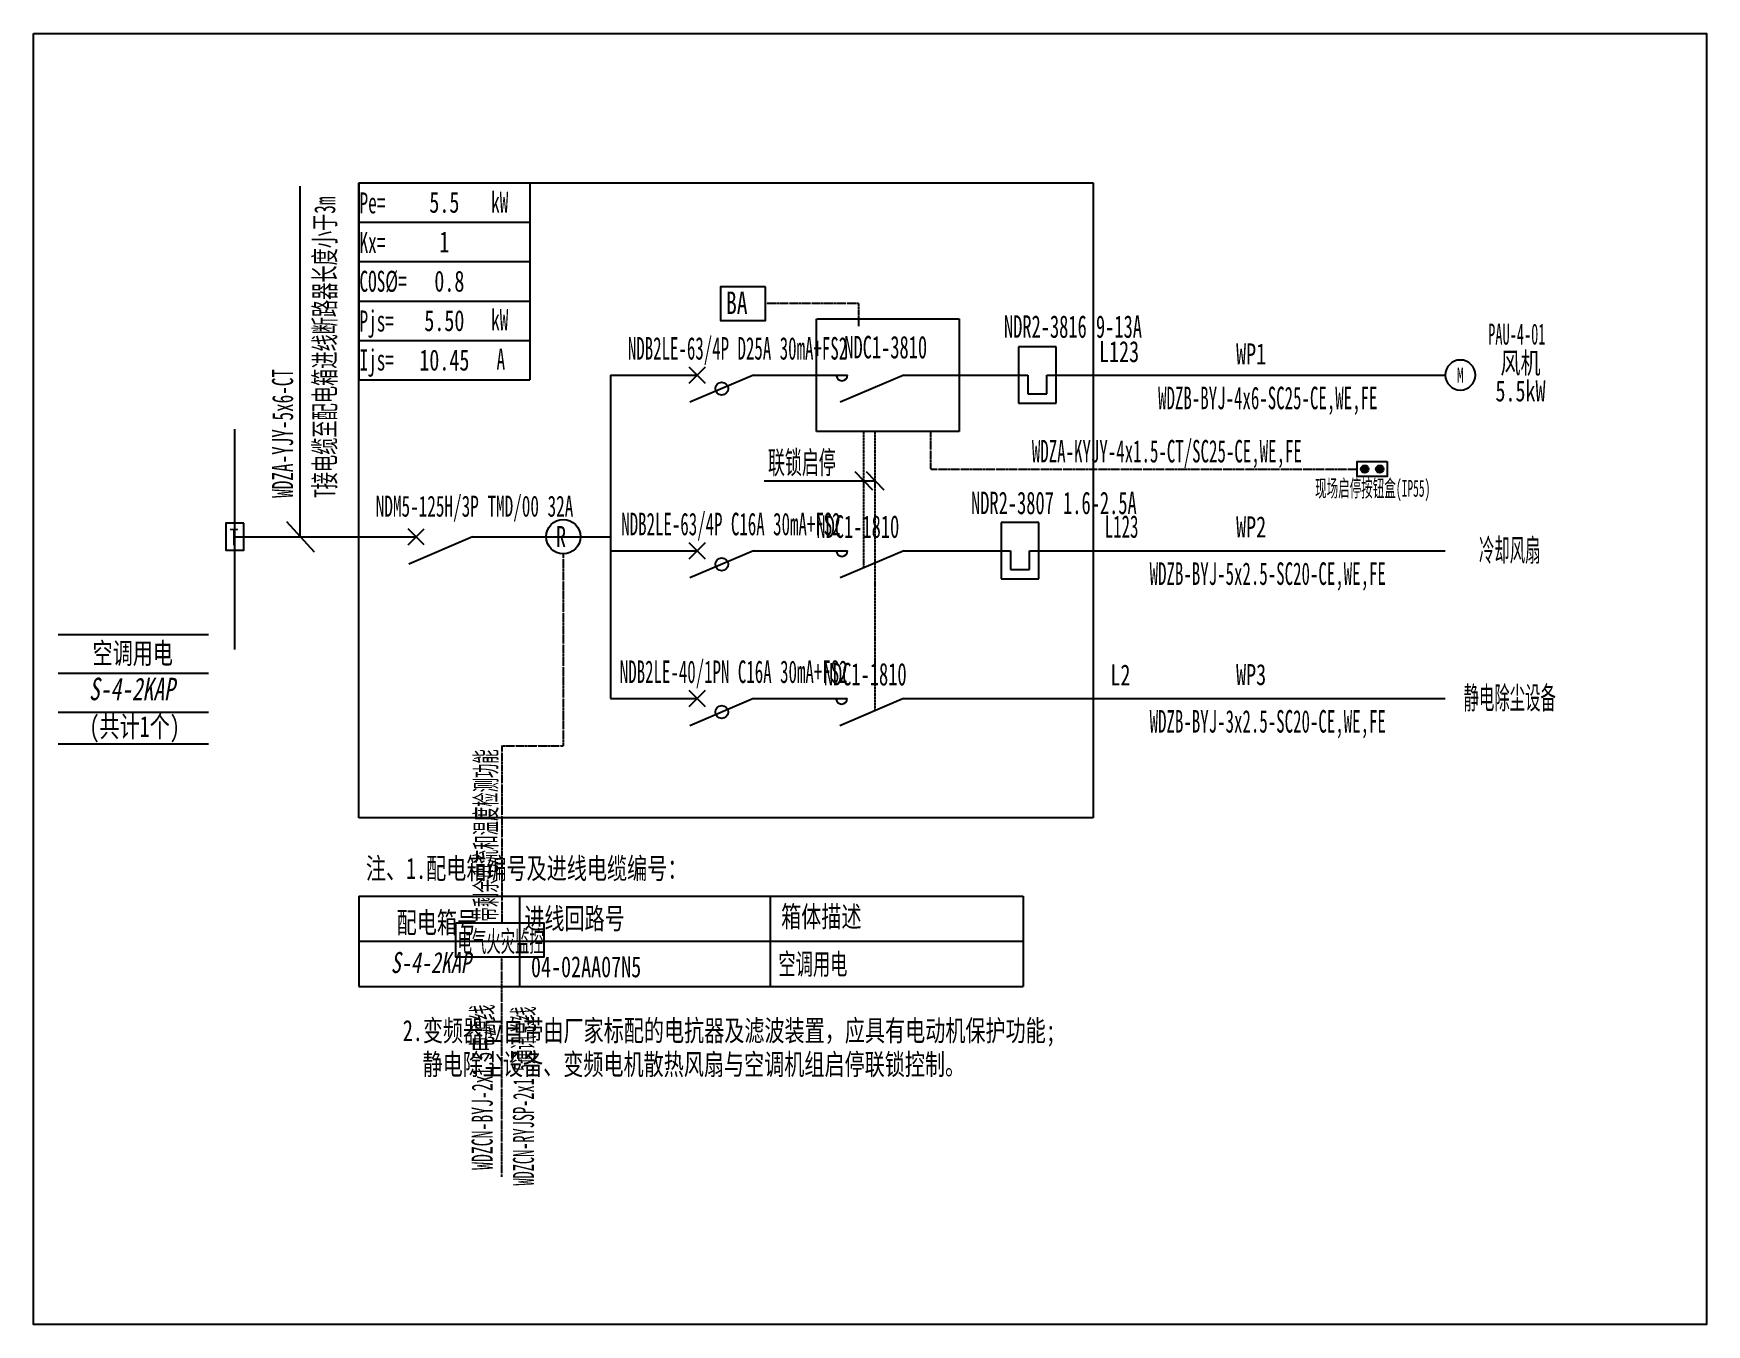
# Model space of a CAD drawing. Extents: x 387664 to 390136, y 318726 to 320634.
import ezdxf
from ezdxf.enums import TextEntityAlignment as Align

# ---------------------------------------------------------------- set-up
doc = ezdxf.new("R2010")
doc.units = 0
doc.header["$MEASUREMENT"] = 0
for name, pattern in [('DASH', [0.35, 0.25, -0.1]), ('DASHDOT', [1, 0.5, -0.25, 0, -0.25]), ('DASHED', [0.75, 0.5, -0.25])]:
    doc.linetypes.add(name, pattern=pattern)
for name, color, linetype in [('D_E_Eqpm(强电设备)', 100, 'Continuous'), ('D_E_Eqpm（强电设备）', 100, 'Continuous'), ('D_E_Text(强电文字)', 51, 'Continuous'), ('D_E_Text（强电文字）', 51, 'Continuous'), ('D_E_Wire(强电线缆)', 10, 'Continuous'), ('D_E_Wire（强电线缆）', 10, 'Continuous'), ('D_El_Eqpm（弱电设备）', 100, 'Continuous'), ('D_El_Text（弱电文字）', 51, 'Continuous'), ('D_T_TableDim(表格尺寸)', 255, 'Continuous'), ('D_T_TableDim（表格尺寸）', 255, 'Continuous'), ('DQ-漏电火灾', 80, 'Continuous'), ('DQ_Eqpm', 100, 'Continuous'), ('E_E_Text（强电文字）', 51, 'Continuous'), ('系统图', 220, 'Continuous')]:
    doc.layers.add(name, color=color, linetype=linetype)
doc.styles.add('电气', font='', dxfattribs={"width": 0.7})
doc.styles.add('电气箱', font='simhei.ttf', dxfattribs={"width": 0.8, "oblique": 10})
doc.styles.get('电气').set_extended_font_data('SimSun')

# ---------------------------------------------------------------- blocks, each defined once
blk = doc.blocks.new('T接箱')
at = {"layer": 'DQ_Eqpm'}
blk.add_lwpolyline([(313, 172), (73, 172), (73, -188), (313, -188)], close=True, dxfattribs=at)
at = {"layer": 'DQ_Eqpm', "color": 51, "style": '电气', "width": 0.8}
blk.add_text('T', height=220, dxfattribs=at).set_placement((120, -121))
blk = doc.blocks.new('1')
at = {"layer": 'D_E_Eqpm(强电设备)'}
for p, q in [((-314387, 61832), (-314387, 61082)), ((-313887, 61832), (-314387, 61832)), ((-313887, 61082), (-313887, 61832)), ((-314262, 61457), (-314262, 61207)), ((-314012, 61207), (-314012, 61457)), ((-314387, 61082), (-313887, 61082)), ((-314262, 61207), (-314012, 61207))]:
    blk.add_line(p, q, dxfattribs=at)
blk = doc.blocks.new('电机启停按钮')
at = {"layer": 'D_E_Eqpm（强电设备）'}
for points in [[(150, 300, 1), (50, 300, 1)], [(50, 100, 1), (150, 100, 1)]]:
    blk.add_hatch(color=51, dxfattribs=at).paths.add_polyline_path(points)
blk.add_lwpolyline([(0, 400), (200, 400), (200, 0), (0, 0)], close=True, dxfattribs=at)
for centre in [(100, 300), (100, 100)]:
    blk.add_circle(centre, 50, dxfattribs=at)
blk = doc.blocks.new('电机')
at = {"layer": 'D_E_Eqpm（强电设备）'}
for start, end in [(90, 180), (180, 270), (0, 90), (270, 0)]:
    blk.add_arc((0, 0), 200, start, end, dxfattribs=at)
at = {"layer": 'D_E_Eqpm（强电设备）', "color": 51, "style": '电气', "width": 0.7}
blk.add_text('M', height=200, dxfattribs=at).set_placement((0, 0), align=Align.MIDDLE)

msp = doc.modelspace()

# ---------------------------------------------------------------- linework, layer by layer
at = {"linetype": 'DASHED'}
for p, q in [((388144.8, 320413.9, 0), (389229.5, 320413.9, 0)), ((388144.8, 319475.1, 0), (388144.8, 320413.9, 0)), ((389229.5, 320413.9, 0), (389229.5, 319475.1, 0)), ((389229.5, 319475.1, 0), (388144.8, 319475.1, 0))]:
    msp.add_line(p, q, dxfattribs=at)
for p, q in [((387700.6, 319746.3, 0), (387922.7, 319746.3, 0)), ((387700.6, 319689, 0), (387922.7, 319689, 0)), ((387700.6, 319631.6, 0), (387922.7, 319631.6, 0)), ((387700.6, 319584.6, 0), (387922.7, 319584.6, 0))]:
    msp.add_line(p, q)
at = {"layer": 'D_E_Eqpm(强电设备)', "color": 100}
for p, q in [((388632.9, 320117.9, 0), (388656.5, 320141.5, 0)), ((388656.5, 320117.9, 0), (388632.9, 320141.5, 0)), ((388656.5, 320141.5, 0), (388632.9, 320117.9, 0)), ((388632.9, 320141.5, 0), (388656.5, 320117.9, 0)), ((388728, 320129.7, 0), (388634, 320089.4, 0)), ((388950.1, 320129.7, 0), (388856.1, 320089.4, 0)), ((388217.6, 319879, 0), (388241.2, 319902.5, 0)), ((388241.2, 319879, 0), (388217.6, 319902.5, 0)), ((388312.7, 319890.8, 0), (388218.7, 319850.4, 0)), ((388632.9, 319858.3, 0), (388656.5, 319881.9, 0)), ((388656.5, 319858.3, 0), (388632.9, 319881.9, 0)), ((388656.5, 319881.9, 0), (388632.9, 319858.3, 0)), ((388632.9, 319881.9, 0), (388656.5, 319858.3, 0)), ((388728, 319870.1, 0), (388634, 319829.8, 0)), ((388950.1, 319870.1, 0), (388856.1, 319829.8, 0)), ((388632.9, 319640, 0), (388656.5, 319663.6, 0)), ((388656.5, 319640, 0), (388632.9, 319663.6, 0)), ((388656.5, 319663.6, 0), (388632.9, 319640, 0)), ((388632.9, 319663.6, 0), (388656.5, 319640, 0)), ((388728, 319651.8, 0), (388634, 319611.5, 0)), ((388949.7, 319651.8, 0), (388855.6, 319611.5, 0))]:
    msp.add_line(p, q, dxfattribs=at)
for centre in [(388858.5, 320129.7, 0), (388858.5, 319870.1, 0), (388858, 319651.8, 0)]:
    msp.add_arc(centre, 8.33, 180, 0, dxfattribs=at)
at = {"layer": 'D_E_Eqpm（强电设备）'}
for centre in [(388681, 320109.6, 0), (388681, 319850, 0), (388681, 319631.7, 0)]:
    msp.add_circle(centre, 9.46, dxfattribs=at)
at = {"layer": 'D_E_Text(强电文字)', "color": 51}
for p, q in [((388877.7, 319987.2, 0), (388903.6, 319960, 0)), ((388894.4, 319987.2, 0), (388920.2, 319960, 0)), ((388743.4, 319973.6, 0), (388907.3, 319973.6, 0))]:
    msp.add_line(p, q, dxfattribs=at)
at = {"layer": 'D_E_Text(强电文字)', "elevation": 0}
msp.add_lwpolyline([(388745.5, 320260.2), (388678.9, 320260.2), (388678.9, 320210.2), (388745.5, 320210.2)], close=True, dxfattribs=at)
at = {"layer": 'D_E_Text（强电文字）'}
for p, q in [((388058.3, 319890.8, 0), (388058.3, 320409, 0)), ((388144.8, 320413.9, 0), (388397.4, 320413.9, 0)), ((388144.8, 320413.9, 0), (388144.8, 320122.4, 0)), ((388397.4, 320413.9, 0), (388397.4, 320122.4, 0)), ((388144.8, 320355.6, 0), (388397.4, 320355.6, 0)), ((388144.8, 320297.3, 0), (388397.4, 320297.3, 0)), ((388144.8, 320239, 0), (388397.4, 320239, 0)), ((388144.8, 320180.7, 0), (388397.4, 320180.7, 0)), ((388144.8, 320122.4, 0), (388397.4, 320122.4, 0)), ((388038, 319913.3, 0), (388078.6, 319868.2, 0)), ((387700.6, 319689, 0), (387922.7, 319689, 0))]:
    msp.add_line(p, q, dxfattribs=at)
at = {"layer": 'D_E_Wire(强电线缆)', "color": 10, "linetype": 'DASHDOT', "ltscale": 0.5}
for p, q in [((388882.8, 320235.2, 0), (388745.5, 320235.2, 0)), ((388882.8, 320235.2, 0), (388882.8, 320201.9, 0)), ((388989.3, 320046.4, 0), (388989.3, 319990.7, 0)), ((388989.3, 319990.7, 0), (389619.8, 319990.7, 0))]:
    msp.add_line(p, q, dxfattribs=at)
at = {"layer": 'D_E_Wire(强电线缆)', "color": 10}
for p, q in [((388516.8, 320129.7, 0), (388644.7, 320129.7, 0)), ((388728, 320129.7, 0), (388866.8, 320129.7, 0)), ((388950.1, 320129.7, 0), (389133.3, 320129.7, 0)), ((389161.1, 320129.7, 0), (389750, 320129.7, 0)), ((388516.8, 319870.1, 0), (388644.7, 319870.1, 0)), ((388728, 319870.1, 0), (388866.8, 319870.1, 0)), ((388950.1, 319870.1, 0), (389107.7, 319870.1, 0)), ((389135.5, 319870.1, 0), (389750, 319870.1, 0)), ((388516.8, 319651.8, 0), (388644.7, 319651.8, 0)), ((388728, 319651.8, 0), (388866.4, 319651.8, 0)), ((388949.7, 319651.8, 0), (389750, 319651.8, 0))]:
    msp.add_line(p, q, dxfattribs=at)
at = {"layer": 'D_E_Wire（强电线缆）'}
for p, q in [((388516.8, 320129.7, 0), (388516.8, 319651.8, 0)), ((387961.5, 319724.1, 0), (387961.5, 320049.6, 0)), ((387961.5, 319890.8, 0), (388229.4, 319890.8, 0)), ((388312.7, 319890.8, 0), (388516.8, 319890.8, 0))]:
    msp.add_line(p, q, dxfattribs=at)
at = {"layer": 'D_E_Wire（强电线缆）', "linetype": 'DASHDOT'}
for p, q in [((388890.6, 320046.4, 0), (388890.6, 319844.6, 0)), ((388907.3, 320046.4, 0), (388907.3, 319633.6, 0))]:
    msp.add_line(p, q, dxfattribs=at)
at = {"layer": 'D_El_Eqpm（弱电设备）', "color": 3}
msp.add_line((388417.9, 319269.3, 0), (388288.3, 319269.3, 0), dxfattribs=at)
at = {"layer": 'D_El_Eqpm（弱电设备）', "color": 3, "elevation": 0}
msp.add_lwpolyline([(388288.3, 319320.2), (388417.9, 319320.2), (388417.9, 319269.3), (388288.3, 319269.3)], close=True, dxfattribs=at)
at = {"layer": 'D_T_TableDim(表格尺寸)', "linetype": 'DASH', "elevation": 0}
msp.add_lwpolyline([(388820.9, 320213), (389031.9, 320213), (389031.9, 320046.4), (388820.9, 320046.4)], close=True, dxfattribs=at)
at = {"layer": 'D_T_TableDim（表格尺寸）', "ltscale": 3.5}
for p, q in [((388144.8, 319359.5, 0), (389126.3, 319359.5, 0)), ((388144.8, 319359.5, 0), (388144.8, 319226.3, 0)), ((388382.3, 319359.5, 0), (388382.3, 319226.3, 0)), ((388752.6, 319359.5, 0), (388752.6, 319226.3, 0)), ((389126.3, 319359.5, 0), (389126.3, 319226.3, 0)), ((388144.8, 319292.9, 0), (389126.3, 319292.9, 0)), ((388144.8, 319292.9, 0), (389126.3, 319292.9, 0)), ((388144.8, 319226.3, 0), (389126.3, 319226.3, 0))]:
    msp.add_line(p, q, dxfattribs=at)
at = {"layer": 'DQ-漏电火灾', "linetype": 'DASHDOT', "ltscale": 0.5}
for p, q in [((388446.8, 319865.3, 0), (388446.8, 319581.5, 0)), ((388355.8, 319581.5, 0), (388355.8, 319320.2, 0)), ((388355.8, 319581.5, 0), (388446.8, 319581.5, 0)), ((388355.8, 318944.9, 0), (388355.8, 319269.3, 0))]:
    msp.add_line(p, q, dxfattribs=at)
at = {"layer": 'DQ-漏电火灾', "color": 3}
msp.add_circle((388446.8, 319890.8, 0), 25.4, dxfattribs=at)
at = {"layer": '系统图', "ltscale": 9973.992009}
msp.add_lwpolyline([(387664, 320634.5), (390136, 320634.5), (390136, 318726.5), (387664, 318726.5)], close=True, dxfattribs=at)

# ---------------------------------------------------------------- block references
at = {"layer": 'D_E_Eqpm(强电设备)', "color": 100, "xscale": 0.1110558693558757, "yscale": 0.1110558693558757, "zscale": 0.1110558693558757}
for p in [(424034, 313304.5, 0), (424008.4, 313044.9, 0)]:
    msp.add_blockref('1', p, dxfattribs=at)
at = {"layer": 'D_E_Eqpm（强电设备）', "xscale": 0.1110558693558757, "yscale": 0.1110558693558757, "zscale": 0.1110558693558757}
for name, p in [('电机', (389772.2, 320129.7, 0)), ('T接箱', (387940.1, 319891.7, 0))]:
    msp.add_blockref(name, p, dxfattribs=at)
at = {"layer": 'D_E_Eqpm（强电设备）', "xscale": 0.1110558693558757, "yscale": 0.1110558693558757, "zscale": 0.1110558693558757, "rotation": 270}
msp.add_blockref('电机启停按钮', (389619.8, 320001.8, 0), dxfattribs=at)

# ---------------------------------------------------------------- texts
at = {"layer": 'D_E_Text(强电文字)', "color": 51, "style": '电气'}
for s, height, width, p in [('BA', 33.32, 0.7, (388687.3, 320219.8, 0)), ('NDR2-3816 9-13A', 33.317, 0.6, (389097.9, 320184.7, 0)), ('NDB2LE-63/4P D25A 30mA+FS2', 33.317, 0.55, (388542.2, 320152.5, 0)), ('NDC1-3810', 33.32, 0.6, (388862, 320154.3, 0)), ('联锁启停', 33.32, 0.55, (388749.3, 319983.8, 0)), ('NDR2-3807 1.6-2.5A', 33.317, 0.6, (389049.3, 319924.1, 0)), ('NDB2LE-63/4P C16A 30mA+FS2', 33.317, 0.55, (388532.5, 319892.9, 0)), ('NDC1-1810', 33.32, 0.6, (388820.8, 319889.1, 0)), ('L123', 33.32, 0.55, (389246.8, 319889.2, 0)), ('NDB2LE-40/1PN C16A 30mA+FS2', 33.317, 0.55, (388530.3, 319674.6, 0)), ('NDC1-1810', 33.32, 0.6, (388831.7, 319671, 0))]:
    msp.add_text(s, height=height, dxfattribs=dict(at, width=width)).set_placement(p)
at = {"layer": 'D_E_Text(强电文字)', "color": 51, "style": '电气', "width": 0.55}
for s, p in [('WDZB-BYJ-4x6-SC25-CE,WE,FE', (389487.7, 320091.8, 0)), ('WDZA-KYJY-4x1.5-CT/SC25-CE,WE,FE', (389338.6, 320014.2, 0)), ('WDZB-BYJ-5x2.5-SC20-CE,WE,FE', (389487.7, 319832.2, 0)), ('WDZB-BYJ-3x2.5-SC20-CE,WE,FE', (389487.7, 319613.9, 0))]:
    msp.add_text(s, height=33.317, dxfattribs=at).set_placement(p, align=Align.MIDDLE)
at = {"layer": 'D_E_Text（强电文字）', "linetype": 'Continuous', "style": '电气', "width": 0.6}
for s, p in [('Pe=', (388145.8, 320368.6, 0)), ('kW', (388340.2, 320369.7, 0)), ('Kx=', (388145.8, 320310.1, 0)), ('COS%%C=', (388145.8, 320252.7, 0)), ('Pjs=', (388145.8, 320194, 0)), ('kW', (388340.2, 320196, 0)), ('Ijs=', (388145.8, 320136.4, 0)), ('A', (388348.2, 320137.7, 0))]:
    msp.add_text(s, height=31.1, dxfattribs=at).set_placement(p)
at = {"layer": 'D_E_Text（强电文字）', "style": '电气', "width": 0.6}
for s, p in [('T接电缆至配电箱进线断路器长度小于3m', (388109.9, 319948.2, 0)), ('WDZA-YJY-5x6-CT', (388047.6, 319948.2, 0))]:
    msp.add_text(s, height=31.096, rotation=90, dxfattribs=at).set_placement(p)
at = {"layer": 'D_E_Text（强电文字）', "color": 51, "style": '电气', "width": 0.5}
msp.add_text('PAU-4-01', height=31.1, dxfattribs=at).set_placement((389855.7, 320174.7, 0), align=Align.CENTER)
at = {"layer": 'D_E_Text（强电文字）', "style": '电气'}
for s, height, width, p in [('L123', 31.1, 0.7, (389238.4, 320148.8, 0)), ('WP1', 31.1, 0.7, (389440.9, 320145.5, 0)), ('WP2', 31.1, 0.7, (389440.9, 319889.8, 0)), ('L2', 31.1, 0.7, (389255.2, 319670.9, 0)), ('WP3', 31.1, 0.7, (389440.9, 319671.5, 0)), ('注、1.配电箱编号及进线电缆编号：', 31.096, 0.7, (388155.2, 319385.1, 0)), ('配电箱号', 31.1, 0.7, (388200.6, 319305, 0)), ('进线回路号', 31.1, 0.7, (388389.2, 319311, 0)), ('箱体描述', 31.1, 0.7, (388768.7, 319313.8, 0)), ('空调用电', 31.1, 0.6, (388764.8, 319243.7, 0)), ('2.变频器应自带由厂家标配的电抗器及滤波装置，应具有电动机保护功能;', 31.096, 0.7, (388209.7, 319145.4, 0)), ('静电除尘设备、变频电机散热风扇与空调机组启停联锁控制。', 31.096, 0.7, (388238.9, 319095.5, 0))]:
    msp.add_text(s, height=height, dxfattribs=dict(at, width=width)).set_placement(p)
for s, height, width, p in [('风机', 31.1, 0.7, (389861.1, 320148, 0)), ('5.5kW', 31.1, 0.7, (389861.1, 320106.7, 0)), ('现场启停按钮盒(IP55)', 24.988, 0.5, (389642.8, 319960.9, 0)), ('NDM5-125H/3P TMD/00 32A', 31.096, 0.6, (388315.7, 319933.4, 0)), ('空调用电', 31.1, 0.7, (387810.7, 319719.2, 0)), ('(共计1个)', 31.1, 0.7, (387813.5, 319608.5, 0)), ('电气火灾监控', 31.1, 0.5, (388354.3, 319293.6, 0))]:
    msp.add_text(s, height=height, dxfattribs=dict(at, width=width)).set_placement(p, align=Align.MIDDLE)
at = {"layer": 'D_E_Text（强电文字）', "color": 7, "style": '电气箱', "oblique": 10, "width": 0.7}
msp.add_text('S-4-2KAP', height=33.32, dxfattribs=at).set_placement((387809.4, 319665.8, 0), align=Align.MIDDLE)
at = {"layer": 'D_E_Text（强电文字）', "style": '电气箱', "oblique": 10, "width": 0.7}
msp.add_text('S-4-2KAP', height=31.1, dxfattribs=at).set_placement((388251.1, 319261.5, 0), align=Align.MIDDLE)
at = {"layer": 'D_E_Text（强电文字）', "color": 1, "style": '电气', "width": 0.7}
msp.add_text('04-02AA07N5', height=31.096, dxfattribs=at).set_placement((388399.1, 319239.7, 0))
at = {"layer": 'D_E_Text（强电文字）', "width": 252.629, "attachment_point": 5, "style": '电气'}
for s, insert, char_height in [('5.5', (388271.1, 320384.8, 0), 31.1), ('1', (388271.1, 320326.5, 0), 31.1), (' 0.8', (388271.1, 320268.2, 0), 31.1), ('{\\C200;5.50}', (388271.1, 320209.9, 0), 31.096), ('{\\C200;10.45}', (388271.1, 320151.6, 0), 31.096)]:
    msp.add_mtext(s, dxfattribs=dict(at, insert=insert, char_height=char_height))
at = {"layer": 'D_El_Text（弱电文字）', "color": 1, "style": '电气', "width": 0.5}
msp.add_text('带剩余电流和温度检测功能', height=31.096, rotation=90, dxfattribs=at).set_placement((388348, 319322.1, 0))
at = {"layer": 'D_El_Text（弱电文字）', "style": '电气'}
for s, width, p in [('WDZCN-BYJ-2x1.5电源线', 0.55, (388342.5, 318955, 0)), ('WDZCN-RYJSP-2x1.5通讯总线', 0.5, (388403.5, 318931.9, 0))]:
    msp.add_text(s, height=31.096, rotation=90, dxfattribs=dict(at, width=width)).set_placement(p)
at = {"layer": 'DQ-漏电火灾', "color": 50, "style": '电气', "width": 0.7}
msp.add_text('R', height=31.1, dxfattribs=at).set_placement((388436.1, 319875.5, 0))
at = {"layer": 'E_E_Text（强电文字）', "linetype": 'Continuous', "style": '电气', "width": 0.5}
for s, p in [('冷却风扇', (389845.2, 319854.4, 0)), ('静电除尘设备', (389845.2, 319636.1, 0))]:
    msp.add_text(s, height=33.32, dxfattribs=at).set_placement(p, align=Align.CENTER)

doc.saveas('drawing.dxf')
